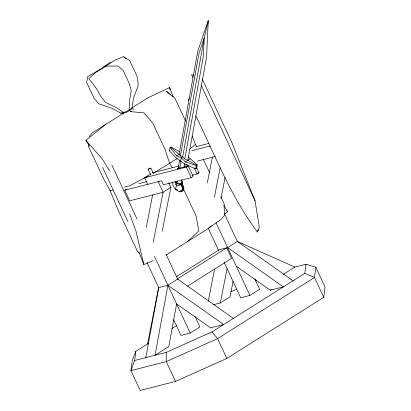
<?xml version="1.0" encoding="UTF-8"?>
<svg xmlns="http://www.w3.org/2000/svg" width="411" height="411" viewBox="0 0 411 411"><rect width="100%" height="100%" fill="white"/><g stroke="black" fill="none" stroke-linecap="round" stroke-linejoin="round"><path stroke-width="0.62" d="M88.452 143.403L88.221 145.864L103.228 178.04L110.153 190.735L117.705 209.091L137.449 251.429L139.725 253.669M207.776 24.29L208.254 20.55L197.84 50.913L179.088 154.346L176.658 155.882L170.067 147.528L171.038 146.917L179.864 151.88M294.23 267.222L305.974 264.222L315.828 267.278L325.07 287.099L323.75 297.307L226.841 358.438L175.538 381.418L140.192 390.45L130.95 370.63L134.644 360.468L135.82 351.359L147.703 343.868M134.644 360.468L166.162 352.412L211.912 331.918L304.792 273.33L305.974 264.222M315.828 267.278L314.507 277.487L323.75 297.307M188.171 156.766L197.244 164.955L196.638 168.289L195.667 168.906L184.986 164.117L176.252 158.107L169.46 150.863L170.067 147.528M172.939 182.505L172.61 184.318L174.398 188.053M178.102 168.577L179.669 159.925M187.822 160.362L184.765 158.913L182.684 156.853L180.398 155.908L199.022 53.173L204.231 37.992L208.254 20.55L206.574 56.924L187.822 160.362L196.756 165.263L196.155 168.597M180.619 161.112L181.225 157.773L182.684 156.853L204.231 37.992L203.388 56.179L184.765 158.913M177.408 181.194L175.548 189.086L176.673 190L177.162 189.692M179.761 168.217L180.994 161.42M180.131 184.493L180.229 183.938L182.176 182.71L182.094 181.801M179.345 191.197L181.929 190.473L182.397 187.914L180.799 184.575L180.943 183.789L182.982 188.063L182.438 191.079L179.468 191.906L174.649 188.587M181.873 179.617L181.2 183.327L183.47 187.755L182.921 190.776M184.113 167.262L184.786 163.552M182.073 183.27L182.176 182.71M183.409 190.468L183.953 187.447L181.914 183.172M195.667 168.906L196.273 165.566L197.244 164.955M145.787 357.616L158.672 287.592L167.909 285.229L177.634 279.1L233.366 318.386M146.244 227.417L152.661 194.917M153.221 242.356L163.105 192.25L158.178 181.677L159.216 181.025M162.232 231.188L170.889 187.344L168.813 182.89M158.672 287.592L147.549 343.961L148.792 343.642M207.303 182.885L212.359 157.259M214.403 197.182L220.214 167.745M220.948 198.539L225.151 177.244M208.238 301.294L214.665 268.722M213.473 304.715L220.311 302.969L227.088 268.619M233.119 281.222L230.037 296.834L220.311 302.969M195.867 115.866C214.927 155.214 230.956 196.843 257.445 232.03L258.206 229.312M135.82 351.359L132.27 360.416L130.95 370.63L166.296 361.598L217.594 338.613L314.507 277.487L304.792 273.33M257.445 232.03L259.331 227.381L255.036 200.794L232.133 143.136L202.33 79.231M175.492 181.564L175.333 184.38L177.696 186.008L180.799 184.575M89.095 136.637L92.259 132.907L123.891 112.953M189.188 98.738L188.3 99.647L188.839 100.803M187.359 241.683L198.862 230.848L195.98 215.79L183.573 189.183M150.801 175.024L148.14 169.317L149.512 168.448L150.816 168.114L153.478 173.822M150.816 168.114L148.14 169.317M166.214 255.02L208.505 228.346L211.367 225.855M225.197 213.823L227.581 211.747L223.861 205.346M189.697 149.214L195.461 144.441L192.209 136.205M89.706 146.362L85.93 140.367L105.401 124.615M208.505 228.346L221.252 219.207L224.416 215.477L224.103 203.712L220.861 196.751M103.125 67.044L111.037 61.897M131.859 107.929L147.693 97.941L169.666 87.548L173.175 97.053M169.46 150.863L169.949 150.56M170.889 187.344L163.105 192.25L129.681 200.789L124.749 190.221L126.824 188.911M147.729 184.349L144.646 177.742L150.873 173.817M177.136 158.559L153.95 172.913M176.658 155.882L181.225 157.773L185.392 161.893L190.252 158.826M178.677 167.765L177.223 168.69L188.264 165.864L193.196 176.437L191.249 177.665L163.429 184.77L161.585 180.809L124.749 190.221M144.646 177.742L186.317 167.092L188.264 165.864M192.153 175.245L197.085 173.987L199.027 172.759L196.694 167.75M181.77 183.958L182.309 183.738M177.059 190.247L177.547 189.944M176.309 276.814L219.299 249.698L226.687 247.807L231.619 258.38L187.55 286.179M177.249 278.997L226.687 247.807M283.194 274.409L294.831 267.073L237.337 241.442L227.612 247.571L283.343 286.863L270.279 290.197L236.325 266.261M172.004 328.538L176.324 325.815M173.658 319.722L180.979 335.422L190.211 333.059L199.936 326.925L195.055 316.46M224.139 262.295L240.676 297.764L249.914 295.401L259.639 289.267L254.758 278.802M270.279 290.197L271.363 289.519M148.294 175.934L130.189 185.618L124.297 187.123M231.023 291.733L236.813 289.139M255.344 280.836L256.5 280.317M138.928 251.928L143.845 264.566L153.262 260.548M179.956 191.598L182.33 190.94M120.988 113.744L126.531 112.326L132.368 108.648L134.125 109.372M195.944 146.706L208.942 143.382M191.88 150.662L210.453 145.915M197.429 161.076L215.436 156.478M152.424 172.836L179.17 165.998M185.407 165.135L187.246 164.667M110.153 190.735L113.097 189.985M138.718 183.732L146.768 181.672M197.789 173.072L199.027 172.759M180.229 183.938L178.163 183.799L175.98 182.299L175.903 181.39M130.256 111.617L143.845 112.861L152.543 122.642L165.047 149.455L169.635 163.29L172.188 167.734M193.971 75.326L191.521 74.751L192.872 77.648M185.392 161.893L196.273 165.566M131.592 111.761L129.45 110.487L129.141 109.824L129.424 101.399L131.227 90.697L129.393 83.772L123.233 70.558L117.998 65.976L105.678 66.166L87.702 76.621L86.634 82.421L94.027 98.28L99.046 103.901L112.275 108.365L120.68 113.082L126.223 111.669L132.059 107.985L133.488 97.972L137.865 86.51L138.199 83.936L137.053 76.343L129.655 60.484L124.343 57.401L125.175 58.218M237.337 241.442L293.064 280.728M170.555 147.22L179.088 154.346L180.398 155.908M168.803 93.4L166.501 91.283L174.875 98.142L185.597 121.127M169.717 94.253L170.637 95.1M125.951 58.788L123.798 56.451L115.419 60.021L95.938 72.31L88.797 78.527L96.22 88.247L100.957 96.508L105.35 102.288L116.236 107.574L123.454 112.373L123.762 113.035M85.93 140.367L102.431 159.191L109.557 170.894M211.912 331.918L217.594 338.613L226.841 358.438M226.805 210.73L227.581 211.747M195.461 144.441L196.648 146.701M203.173 159.114L209.502 172.389M201.195 85.334L255.036 200.794M224.118 213.098L237.404 241.591M194.228 167.863L197.085 173.987M216.022 222.721L249.914 295.401M186.317 167.092L191.249 177.665M208.141 227.987L218.714 250.664M166.044 254.245L177.973 279.829M111.854 165.017L137.069 219.094M154.423 256.305L190.211 333.059M102.616 167.375L127.831 221.452M147.087 262.737L158.744 287.741M175.538 381.418L166.296 361.598L166.162 352.412M129.588 213.854L135.954 231.08L143.845 264.566M169.666 87.548L170.103 90.06M182.34 181.287L182.474 182.823L180.383 184.143L178.061 183.984L175.697 182.356L175.605 181.333M167.909 285.229L155.019 355.258L168.772 346.586L176.622 303.919L210.581 327.855L223.641 324.52L167.909 285.229"/></g></svg>
